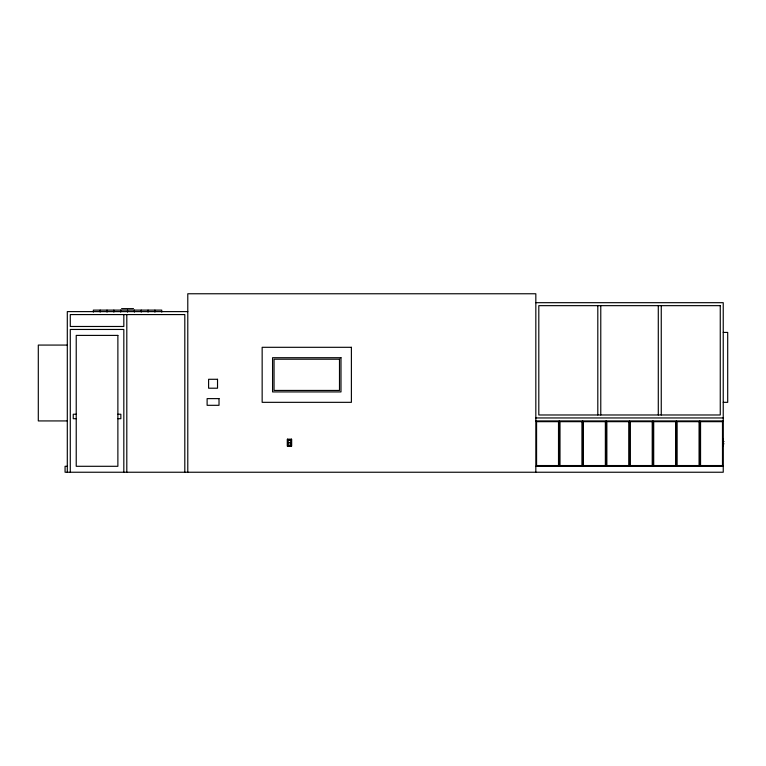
<?xml version="1.0" encoding="UTF-8"?>
<svg xmlns="http://www.w3.org/2000/svg" width="766" height="766" viewBox="0 0 766 766"><rect width="100%" height="100%" fill="white"/><g stroke="black" fill="none" stroke-linecap="round" stroke-linejoin="round"><path stroke-width="1.15" d="M723.219 440.91L723.717 441.484L722.836 441.57L723.717 441.446M723.717 443.715L722.903 443.715M722.903 442.106L723.717 441.81M722.903 444.385L723.717 444.089M291.54 446.205L291.54 439.177L287.422 439.167L287.422 446.214L291.549 446.214L291.549 439.167M287.432 446.205L287.432 439.177M723.238 439.167L723.238 446.214M535.827 302.685L723.238 302.685L723.238 472.239L65.072 472.239L65.072 466.293L67.303 466.293M121.593 308.631L133.495 308.631M187.785 311.609L67.303 311.609L67.303 472.239M723.238 332.425L727.7 332.425L727.7 402.332L723.238 402.332M67.303 345.073L38.3 345.073L38.3 420.927L67.303 420.927M76.227 414.234L73.249 414.234L73.249 418.696L76.227 418.696M117.878 414.234L120.846 414.234L120.846 418.696L117.878 418.696M535.827 417.949L723.238 417.949M535.827 420.927L723.238 420.927M287.844 439.579L291.128 439.579M723.219 440.718L722.865 444.663M723.717 443.763L723.219 443.188M287.844 445.793L291.128 445.793M535.827 466.293L723.238 466.293M699.808 420.927L699.808 466.293M676.388 420.927L676.388 466.293M661.259 305.653L661.259 414.981M658.291 305.653L658.291 414.981M652.958 420.927L652.958 466.293M629.537 420.927L629.537 466.293M606.107 420.927L606.107 466.293M600.774 305.653L600.774 414.981M597.806 305.653L597.806 414.981M582.677 420.927L582.677 466.293M559.257 420.927L559.257 466.293M535.827 472.239L535.827 293.761L187.785 293.761L187.785 472.239M184.807 472.239L184.807 314.577L70.281 314.577L70.281 326.479L123.824 326.479L123.824 314.577M161.75 312.097L161.75 310.115L93.337 310.115L93.337 312.097M154.914 310.115L154.914 312.097M148.068 310.115L148.068 312.097M141.231 310.115L141.231 312.097M134.385 310.115L134.385 312.097M127.539 310.115L127.539 312.097M126.802 314.577L126.802 472.239M123.824 472.239L123.824 329.457L70.281 329.457L70.281 472.239M120.702 310.115L120.702 312.097M113.856 310.115L113.856 312.097M107.02 310.115L107.02 312.097M100.174 310.115L100.174 312.097M720.26 305.653L538.804 305.653L538.804 414.981L720.26 414.981L720.26 305.653M117.878 335.403L76.227 335.403L76.227 466.293L117.878 466.293L117.878 335.403M351.393 347.304L262.154 347.304L262.154 402.332L351.393 402.332L351.393 347.304M340.985 357.712L272.562 357.712L272.562 391.924L340.985 391.924L340.985 357.712M339.491 359.206L274.046 359.206L274.046 390.44L339.491 390.44L339.491 359.206M217.525 379.285L208.601 379.285L208.601 388.209L217.525 388.209L217.525 379.285M219.019 398.617L207.117 398.617L207.117 405.31L219.019 405.31L219.019 398.617M558.51 421.673L536.573 421.673L536.573 465.546L558.51 465.546L558.51 421.673M581.94 421.673L559.994 421.673L559.994 465.546L581.94 465.546L581.94 421.673M605.36 421.673L583.424 421.673L583.424 465.546L605.36 465.546L605.36 421.673M628.79 421.673L606.854 421.673L606.854 465.546L628.79 465.546L628.79 421.673M652.22 421.673L630.274 421.673L630.274 465.546L652.22 465.546L652.22 421.673M675.641 421.673L653.704 421.673L653.704 465.546L675.641 465.546L675.641 421.673M699.071 421.673L677.125 421.673L677.125 465.546L699.071 465.546L699.071 421.673M722.491 421.673L700.555 421.673L700.555 465.546L722.491 465.546L722.491 421.673M290.754 440.268L288.217 440.268L288.217 442.499L290.754 442.499L290.754 440.268M290.754 442.872L288.217 442.872L288.217 445.103L290.754 445.103L290.754 442.872"/></g></svg>
